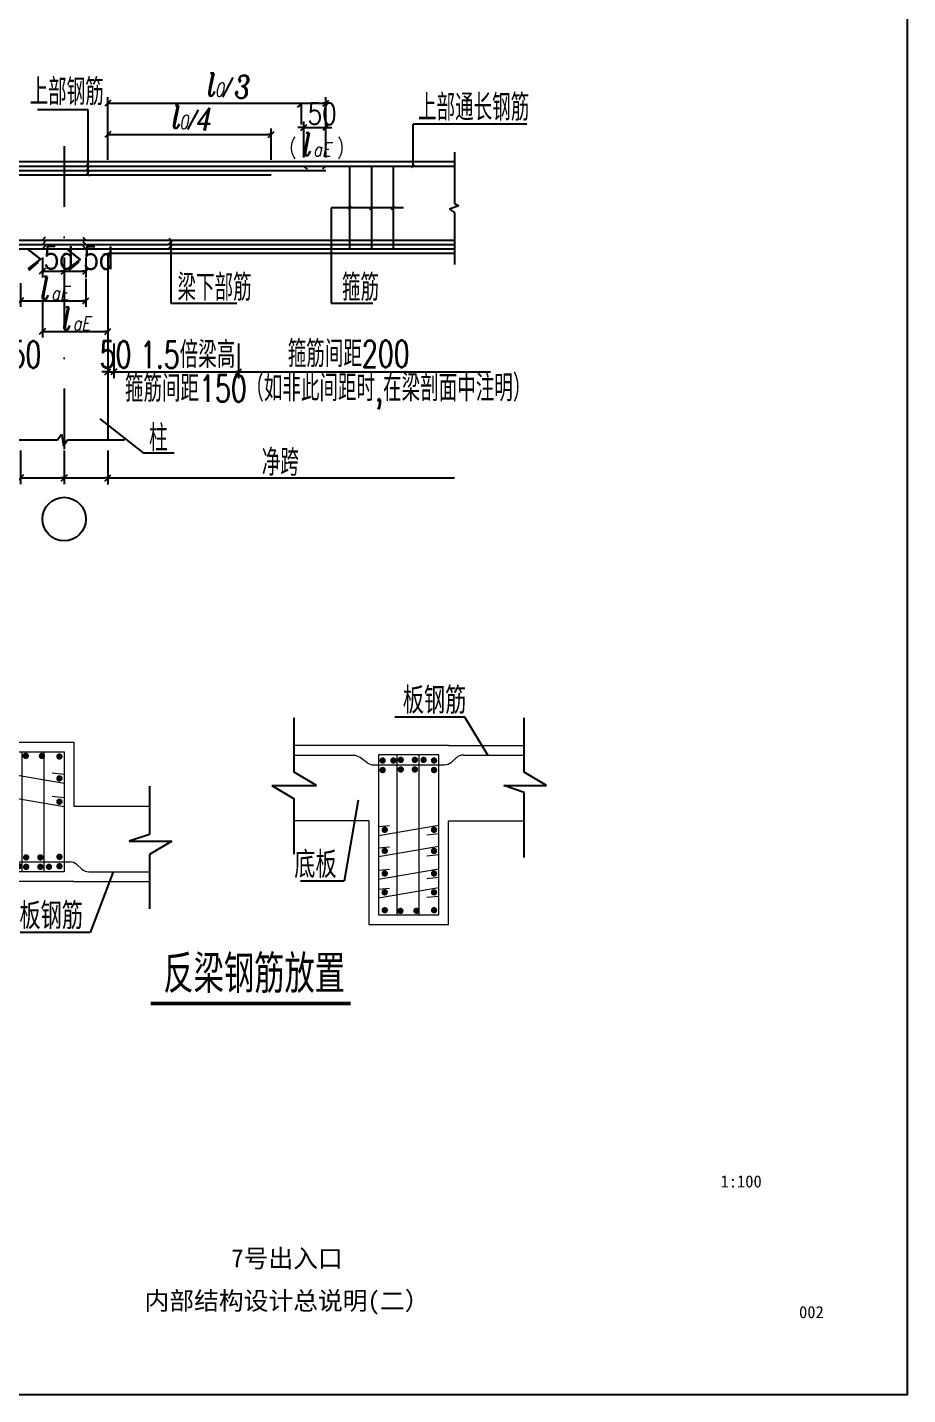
# Model space of a CAD drawing. Header units: millimetres. Extents: x -897614 to 191467, y -439928 to 101803.
# Drawn here: x -62932 to -48394, y 59799 to 82370 of the extents above; entities that cross this region are included whole.
import ezdxf
from ezdxf.enums import TextEntityAlignment as Align

# ---------------------------------------------------------------- set-up
doc = ezdxf.new("R2010")
doc.units = ezdxf.units.MM
doc.header["$LTSCALE"] = 1000
doc.linetypes.add('DASHDOTX2', pattern=[2, 1, -0.5, 0, -0.5])
for name, color, linetype in [('05CON', 3, 'Continuous'), ('3', 3, 'Continuous'), ('DET1', 3, 'DASHDOTX2'), ('DIM', 3, 'Continuous'), ('DOORS', 7, 'Continuous'), ('GJ', 1, 'Continuous'), ('HH', 3, 'Continuous'), ('图框', 3, 'Continuous')]:
    doc.layers.add(name, color=color, linetype=linetype)
doc.layers.add('_0', color=7, linetype='Continuous', lineweight=0)
doc.layers.add('DY', color=1, linetype='Continuous', plot=False)
doc.styles.add('HZTXT', font='simplex.shx', dxfattribs={"width": 0.8, "bigfont": 'hztxt.shx'})
doc.styles.add('rom', font='italic.shx', dxfattribs={"width": 0.8, "bigfont": 'hztxt.shx'})
doc.styles.add('TK-HZ-HT', font='', dxfattribs={"width": 0.8})
doc.styles.add('TK-HZ-ST', font='', dxfattribs={"width": 0.8})
doc.styles.get('TK-HZ-HT').set_extended_font_data('SimSun')
doc.styles.get('TK-HZ-ST').set_extended_font_data('SimSun')
doc.dimstyles.new('D50', dxfattribs={"dimscale": 0, "dimtxt": 250, "dimasz": 50, "dimexe": 100, "dimexo": 5, "dimgap": 50, "dimtad": 1, "dimdec": 4, "dimlfac": 0.1, "dimrnd": 1, "dimdsep": 46, "dimtxsty": 'HZTXT', "dimblk1": 'ZZ', "dimblk2": 'ZZ', "dimsah": 1, "dimcen": 1, "dimclrd": 3, "dimclrt": 256, "dimadec": 0, "dimazin": 0, "dimtfac": 0.00072, "dimtdec": 4, "dimtix": 1, "dimtmove": 2, "dimatfit": 3, "dimldrblk": 'ZZ', "dimfxl": 0, "dimtolj": 1, "dimarcsym": 0})

# ---------------------------------------------------------------- blocks, each defined once
blk = doc.blocks.new('Z')
at = {"layer": 'DIM', "color": 81, "linetype": 'Continuous'}
blk.add_line((-1, -1), (1, 1), dxfattribs=at)
blk = doc.blocks.new('ZZ')
blk.add_line((0, 0), (-1, 0))
at = {"layer": 'DIM'}
blk.add_blockref('Z', (0, 0), dxfattribs=at)
blk = doc.blocks.new('*D1751')
at = {"color": 0, "linetype": 'ByBlock', "lineweight": -2, "transparency": 16777216}
for p, q in [((-62324, 75383), (-62324, 74831)), ((-61604, 75383), (-61604, 74831))]:
    blk.add_line(p, q, dxfattribs=at)
at = {"color": 3, "linetype": 'ByBlock', "lineweight": -2, "transparency": 16777216}
blk.add_line((-62274, 74931), (-61654, 74931), dxfattribs=at)
at = {"layer": 'Defpoints', "color": 0, "linetype": 'ByBlock', "transparency": 16777216}
for p in [(-62324, 75388), (-61604, 75388), (-61604, 74931)]:
    blk.add_point(p, dxfattribs=at)
at = {"color": 3, "linetype": 'ByBlock', "lineweight": -2, "transparency": 16777216, "xscale": 50, "yscale": 50, "zscale": 50, "rotation": 180}
blk.add_blockref('ZZ', (-62324, 74931), dxfattribs=at)
at = {"color": 3, "linetype": 'ByBlock', "lineweight": -2, "transparency": 16777216, "xscale": 50, "yscale": 50, "zscale": 50}
blk.add_blockref('ZZ', (-61604, 74931), dxfattribs=at)
blk = doc.blocks.new('*D1752')
at = {"color": 0, "linetype": 'ByBlock', "lineweight": -2, "transparency": 16777216}
for p, q in [((-63044, 75383), (-63044, 74831)), ((-62324, 75383), (-62324, 74831))]:
    blk.add_line(p, q, dxfattribs=at)
at = {"color": 3, "linetype": 'ByBlock', "lineweight": -2, "transparency": 16777216}
blk.add_line((-62994, 74931), (-62374, 74931), dxfattribs=at)
at = {"layer": 'Defpoints', "color": 0, "linetype": 'ByBlock', "transparency": 16777216}
for p in [(-63044, 75388), (-62324, 75388), (-62324, 74931)]:
    blk.add_point(p, dxfattribs=at)
at = {"color": 3, "linetype": 'ByBlock', "lineweight": -2, "transparency": 16777216, "xscale": 50, "yscale": 50, "zscale": 50, "rotation": 180}
blk.add_blockref('ZZ', (-63044, 74931), dxfattribs=at)
at = {"color": 3, "linetype": 'ByBlock', "lineweight": -2, "transparency": 16777216, "xscale": 50, "yscale": 50, "zscale": 50}
blk.add_blockref('ZZ', (-62324, 74931), dxfattribs=at)
blk = doc.blocks.new('*D1762')
at = {"layer": 'Defpoints', "color": 0, "transparency": 16777216}
for p in [(-58904, 80601), (-61604, 80178), (-58904, 80178)]:
    blk.add_point(p, dxfattribs=at)
at = {"layer": 'DIM', "color": 0, "lineweight": -2, "transparency": 16777216}
for p, q in [((-61604, 80183), (-61604, 80701)), ((-58904, 80183), (-58904, 80701))]:
    blk.add_line(p, q, dxfattribs=at)
at = {"layer": 'DIM', "color": 3, "lineweight": -2, "transparency": 16777216}
blk.add_line((-61554, 80601), (-58954, 80601), dxfattribs=at)
at = {"layer": 'DIM', "color": 3, "lineweight": -2, "transparency": 16777216, "xscale": 50, "yscale": 50, "zscale": 50, "rotation": 180}
blk.add_blockref('ZZ', (-61604, 80601), dxfattribs=at)
at = {"layer": 'DIM', "color": 3, "lineweight": -2, "transparency": 16777216, "xscale": 50, "yscale": 50, "zscale": 50}
blk.add_blockref('ZZ', (-58904, 80601), dxfattribs=at)
blk = doc.blocks.new('*D1764')
at = {"layer": 'Defpoints', "color": 0, "transparency": 16777216}
for p in [(-58004, 80717), (-58364, 80214), (-58004, 80214)]:
    blk.add_point(p, dxfattribs=at)
at = {"layer": 'DIM', "color": 0, "lineweight": -2, "transparency": 16777216}
for p, q in [((-58364, 80219), (-58364, 80817)), ((-58004, 80219), (-58004, 80817))]:
    blk.add_line(p, q, dxfattribs=at)
at = {"layer": 'DIM', "color": 3, "lineweight": -2, "transparency": 16777216}
for p, q in [((-58414, 80717), (-58464, 80717)), ((-58364, 80717), (-58004, 80717)), ((-57954, 80717), (-57904, 80717))]:
    blk.add_line(p, q, dxfattribs=at)
at = {"layer": 'DIM', "color": 3, "lineweight": -2, "transparency": 16777216, "xscale": 50, "yscale": 50, "zscale": 50}
blk.add_blockref('ZZ', (-58364, 80717), dxfattribs=at)
at = {"layer": 'DIM', "color": 3, "lineweight": -2, "transparency": 16777216, "xscale": 50, "yscale": 50, "zscale": 50, "rotation": 180}
blk.add_blockref('ZZ', (-58004, 80717), dxfattribs=at)
at = {"layer": 'DIM', "transparency": 16777216, "insert": (-58184, 80942), "char_height": 350, "attachment_point": 5, "style": 'HZTXT'}
blk.add_mtext('\\A1;150', dxfattribs=at)
blk = doc.blocks.new('*D1766')
at = {"layer": 'Defpoints', "color": 0, "transparency": 16777216}
for p in [(-62324, 78578), (-61964, 78578), (-61964, 78343)]:
    blk.add_point(p, dxfattribs=at)
at = {"layer": 'DIM', "color": 0, "lineweight": -2, "transparency": 16777216}
for p, q in [((-62324, 78573), (-62324, 78243)), ((-61964, 78573), (-61964, 78243))]:
    blk.add_line(p, q, dxfattribs=at)
at = {"layer": 'DIM', "color": 3, "lineweight": -2, "transparency": 16777216}
blk.add_line((-62274, 78343), (-62014, 78343), dxfattribs=at)
at = {"layer": 'DIM', "color": 3, "lineweight": -2, "transparency": 16777216, "xscale": 50, "yscale": 50, "zscale": 50, "rotation": 180}
blk.add_blockref('ZZ', (-62324, 78343), dxfattribs=at)
at = {"layer": 'DIM', "color": 3, "lineweight": -2, "transparency": 16777216, "xscale": 50, "yscale": 50, "zscale": 50}
blk.add_blockref('ZZ', (-61964, 78343), dxfattribs=at)
blk = doc.blocks.new('*D1767')
at = {"layer": 'Defpoints', "color": 0, "transparency": 16777216}
for p in [(-63044, 78151), (-61964, 78223), (-61964, 77854)]:
    blk.add_point(p, dxfattribs=at)
at = {"layer": 'DIM', "color": 0, "lineweight": -2, "transparency": 16777216}
for p, q in [((-63044, 78146), (-63044, 77754)), ((-61964, 78218), (-61964, 77754))]:
    blk.add_line(p, q, dxfattribs=at)
at = {"layer": 'DIM', "color": 3, "lineweight": -2, "transparency": 16777216}
blk.add_line((-62994, 77854), (-62014, 77854), dxfattribs=at)
at = {"layer": 'DIM', "color": 3, "lineweight": -2, "transparency": 16777216, "xscale": 50, "yscale": 50, "zscale": 50, "rotation": 180}
blk.add_blockref('ZZ', (-63044, 77854), dxfattribs=at)
at = {"layer": 'DIM', "color": 3, "lineweight": -2, "transparency": 16777216, "xscale": 50, "yscale": 50, "zscale": 50}
blk.add_blockref('ZZ', (-61964, 77854), dxfattribs=at)
blk = doc.blocks.new('*D1768')
at = {"layer": 'Defpoints', "color": 0, "transparency": 16777216}
for p in [(-62684, 77836), (-61604, 77764), (-61604, 77348)]:
    blk.add_point(p, dxfattribs=at)
at = {"layer": 'DIM', "color": 0, "lineweight": -2, "transparency": 16777216}
for p, q in [((-62684, 77831), (-62684, 77248)), ((-61604, 77759), (-61604, 77248))]:
    blk.add_line(p, q, dxfattribs=at)
at = {"layer": 'DIM', "color": 3, "lineweight": -2, "transparency": 16777216}
blk.add_line((-62634, 77348), (-61654, 77348), dxfattribs=at)
at = {"layer": 'DIM', "color": 3, "lineweight": -2, "transparency": 16777216, "xscale": 50, "yscale": 50, "zscale": 50, "rotation": 180}
blk.add_blockref('ZZ', (-62684, 77348), dxfattribs=at)
at = {"layer": 'DIM', "color": 3, "lineweight": -2, "transparency": 16777216, "xscale": 50, "yscale": 50, "zscale": 50}
blk.add_blockref('ZZ', (-61604, 77348), dxfattribs=at)
blk = doc.blocks.new('*D1771')
at = {"layer": 'Defpoints', "color": 0, "transparency": 16777216}
for p in [(-62684, 78578), (-62324, 78578), (-62324, 78343)]:
    blk.add_point(p, dxfattribs=at)
at = {"layer": 'DIM', "color": 0, "lineweight": -2, "transparency": 16777216}
for p, q in [((-62684, 78573), (-62684, 78243)), ((-62324, 78573), (-62324, 78243))]:
    blk.add_line(p, q, dxfattribs=at)
at = {"layer": 'DIM', "color": 3, "lineweight": -2, "transparency": 16777216}
blk.add_line((-62634, 78343), (-62374, 78343), dxfattribs=at)
at = {"layer": 'DIM', "color": 3, "lineweight": -2, "transparency": 16777216, "xscale": 50, "yscale": 50, "zscale": 50, "rotation": 180}
blk.add_blockref('ZZ', (-62684, 78343), dxfattribs=at)
at = {"layer": 'DIM', "color": 3, "lineweight": -2, "transparency": 16777216, "xscale": 50, "yscale": 50, "zscale": 50}
blk.add_blockref('ZZ', (-62324, 78343), dxfattribs=at)
blk = doc.blocks.new('*D1772')
at = {"color": 0, "linetype": 'ByBlock', "lineweight": -2, "transparency": 16777216}
for p, q in [((-61604, 77150), (-61604, 76581)), ((-61504, 77150), (-61504, 76581))]:
    blk.add_line(p, q, dxfattribs=at)
at = {"color": 3, "linetype": 'ByBlock', "lineweight": -2, "transparency": 16777216}
for p, q in [((-61654, 76681), (-61704, 76681)), ((-61604, 76681), (-61504, 76681)), ((-61454, 76681), (-61404, 76681))]:
    blk.add_line(p, q, dxfattribs=at)
at = {"layer": 'Defpoints', "color": 0, "linetype": 'ByBlock', "transparency": 16777216}
for p in [(-61604, 77155), (-61504, 77155), (-61504, 76681)]:
    blk.add_point(p, dxfattribs=at)
at = {"color": 3, "linetype": 'ByBlock', "lineweight": -2, "transparency": 16777216, "xscale": 50, "yscale": 50, "zscale": 50}
blk.add_blockref('ZZ', (-61604, 76681), dxfattribs=at)
at = {"color": 3, "linetype": 'ByBlock', "lineweight": -2, "transparency": 16777216, "xscale": 50, "yscale": 50, "zscale": 50, "rotation": 180}
blk.add_blockref('ZZ', (-61504, 76681), dxfattribs=at)
blk = doc.blocks.new('*D1773')
at = {"color": 0, "linetype": 'ByBlock', "lineweight": -2, "transparency": 16777216}
for p, q in [((-61504, 77150), (-61504, 76581)), ((-59444, 77150), (-59444, 76581))]:
    blk.add_line(p, q, dxfattribs=at)
at = {"color": 3, "linetype": 'ByBlock', "lineweight": -2, "transparency": 16777216}
blk.add_line((-61454, 76681), (-59494, 76681), dxfattribs=at)
at = {"layer": 'Defpoints', "color": 0, "linetype": 'ByBlock', "transparency": 16777216}
for p in [(-61504, 77155), (-59444, 77155), (-59444, 76681)]:
    blk.add_point(p, dxfattribs=at)
at = {"color": 3, "linetype": 'ByBlock', "lineweight": -2, "transparency": 16777216, "xscale": 50, "yscale": 50, "zscale": 50, "rotation": 180}
blk.add_blockref('ZZ', (-61504, 76681), dxfattribs=at)
at = {"color": 3, "linetype": 'ByBlock', "lineweight": -2, "transparency": 16777216, "xscale": 50, "yscale": 50, "zscale": 50}
blk.add_blockref('ZZ', (-59444, 76681), dxfattribs=at)
blk = doc.blocks.new('*D1775')
at = {"layer": 'Defpoints', "color": 0, "transparency": 16777216}
for p in [(-58004, 81116), (-61604, 80679), (-58004, 80679)]:
    blk.add_point(p, dxfattribs=at)
at = {"layer": 'DIM', "color": 0, "lineweight": -2, "transparency": 16777216}
for p, q in [((-61604, 80684), (-61604, 81216)), ((-58004, 80684), (-58004, 81216))]:
    blk.add_line(p, q, dxfattribs=at)
at = {"layer": 'DIM', "color": 3, "lineweight": -2, "transparency": 16777216}
blk.add_line((-61554, 81116), (-58054, 81116), dxfattribs=at)
at = {"layer": 'DIM', "color": 3, "lineweight": -2, "transparency": 16777216, "xscale": 50, "yscale": 50, "zscale": 50, "rotation": 180}
blk.add_blockref('ZZ', (-61604, 81116), dxfattribs=at)
at = {"layer": 'DIM', "color": 3, "lineweight": -2, "transparency": 16777216, "xscale": 50, "yscale": 50, "zscale": 50}
blk.add_blockref('ZZ', (-58004, 81116), dxfattribs=at)
blk = doc.blocks.new('反梁钢筋放置')
at = {"color": 2}
for p, q in [((-1081, 1063), (-31, 1063)), ((-1081, 220), (-1081, 1063)), ((-31, 1063), (-31, 220)), ((4918, 1020), (2887, 1020)), ((4918, 1020), (5919, 1020)), ((-31, 220), (970, 220)), ((3868, 26), (2880, 26)), ((3868, 26), (3868, -1345)), ((4918, -1345), (4918, 26)), ((4918, 26), (5919, 26)), ((-31, -775), (-2062, -775)), ((-31, -775), (970, -775)), ((3868, -1345), (4918, -1345))]:
    blk.add_line(p, q, dxfattribs=at)
at = {"color": 1}
for p, q in [((-955, -649), (-955, 937)), ((-955, 937), (-157, 937)), ((-712, -649), (-712, 937)), ((-422, -652), (-422, 934)), ((-157, 937), (-157, -649)), ((3669, 887), (2880, 887)), ((3845, 791), (3752, 860)), ((3928, 764), (4865, 764)), ((3994, 894), (3994, -1219)), ((4792, 894), (3994, 894)), ((4236, 894), (4236, -1219)), ((4526, 897), (4526, -1216)), ((4792, -1219), (4792, 894)), ((4959, 799), (5023, 857)), ((5117, 893), (5919, 893)), ((-955, 659), (-157, 522)), ((-955, 543), (-807, 528)), ((-157, 638), (-314, 654)), ((-955, 350), (-157, 214)), ((-955, 235), (-807, 220)), ((-157, 329), (-314, 346)), ((3994, -168), (4792, -31)), ((3994, -52), (4141, -37)), ((4792, -147), (4635, -163)), ((3994, -447), (4792, -310)), ((3994, -331), (4141, -317)), ((-1021, -518), (-83, -518)), ((4792, -426), (4635, -442)), ((-1280, -642), (-2069, -642)), ((-1104, -546), (-1197, -614)), ((-157, -649), (-955, -649)), ((10, -554), (75, -612)), ((168, -648), (970, -648)), ((3994, -744), (4792, -608)), ((3994, -629), (4141, -614)), ((3994, -994), (4792, -857)), ((3994, -878), (4141, -864)), ((4792, -723), (4635, -740)), ((4792, -973), (4635, -989)), ((3994, -1219), (4792, -1219))]:
    blk.add_line(p, q, dxfattribs=at)
at = {"color": 1, "const_width": 42}
for points in [[(-892, 874, 1), (-850, 874, 1)], [(-686, 883, 1), (-644, 883, 1)], [(-472, 881, 1), (-430, 881, 1)], [(-241, 874, 1), (-199, 874, 1)], [(4029, 821, -1), (4071, 821, -1)], [(4029, 695, -1), (4071, 695, -1)], [(4171, 821, -1), (4213, 821, -1)], [(4268, 829, -1), (4310, 829, -1)], [(4268, 703, -1), (4310, 703, -1)], [(4455, 829, -1), (4497, 829, -1)], [(4455, 703, -1), (4497, 703, -1)], [(4570, 829, -1), (4612, 829, -1)], [(4708, 821, -1), (4750, 821, -1)], [(4708, 695, -1), (4750, 695, -1)], [(-892, 585, 1), (-850, 585, 1)], [(-241, 585, 1), (-199, 585, 1)], [(-892, 277, 1), (-850, 277, 1)], [(-241, 277, 1), (-199, 277, 1)], [(4057, -94, -1), (4099, -94, -1)], [(4708, -94, -1), (4750, -94, -1)], [(4057, -373, -1), (4099, -373, -1)], [(4708, -373, -1), (4750, -373, -1)], [(-919, -450, 1), (-877, -450, 1)], [(-919, -575, 1), (-877, -575, 1)], [(-777, -575, 1), (-735, -575, 1)], [(-681, -458, 1), (-639, -458, 1)], [(-681, -583, 1), (-639, -583, 1)], [(-493, -458, 1), (-451, -458, 1)], [(-493, -583, 1), (-451, -583, 1)], [(-379, -583, 1), (-337, -583, 1)], [(-241, -450, 1), (-199, -450, 1)], [(-241, -575, 1), (-199, -575, 1)], [(4057, -671, -1), (4099, -671, -1)], [(4708, -671, -1), (4750, -671, -1)], [(4057, -920, -1), (4099, -920, -1)], [(4708, -920, -1), (4750, -920, -1)], [(4057, -1156, -1), (4099, -1156, -1)], [(4263, -1165, -1), (4305, -1165, -1)], [(4476, -1163, -1), (4518, -1163, -1)], [(4708, -1156, -1), (4750, -1156, -1)]]:
    blk.add_lwpolyline(points, format="xyb", close=True, dxfattribs=at)
at = {"color": 1}
for centre, start, end in [((3669, 747), 53.5307, 90), ((3928, 904), 233.5307, 270), ((4865, 904), 270, 311.8398), ((5117, 753), 90, 131.8398), ((-1021, -658), 90, 126.4693), ((-83, -658), 48.1602, 90), ((-1280, -502), 270, 306.4693), ((168, -508), 228.1602, 270)]:
    blk.add_arc(centre, 140, start, end, dxfattribs=at)
at = {"layer": 'DIM'}
for p, q in [((5137, 1392), (4209, 1392)), ((5440, 893), (5137, 1392)), ((-2729, 657), (-1557, 657)), ((-1557, 657), (-1557, -84)), ((3727, 296), (3541, -773)), ((492, -648), (188, -1450)), ((3541, -773), (2964, -773)), ((188, -1450), (-739, -1450))]:
    blk.add_line(p, q, dxfattribs=at)
at = {"layer": 'DOORS', "color": 3}
for p, q in [((2880, 667), (2880, 1384)), ((5919, 667), (5919, 1384)), ((3175, 491), (2880, 667)), ((6213, 491), (5919, 667)), ((-2069, 452), (-2069, -155)), ((970, 481), (970, -155)), ((2586, 491), (3175, 491)), ((2586, 491), (2880, 314)), ((5652, 491), (6213, 491)), ((5919, 400), (5652, 491)), ((5919, -461), (5919, 400)), ((2880, -414), (2880, 314)), ((-2069, -155), (-2335, -245)), ((970, -155), (703, -245)), ((-2335, -245), (-1774, -245)), ((-1774, -245), (-2069, -422)), ((703, -245), (1265, -245)), ((1265, -245), (970, -422)), ((-2069, -422), (-2069, -1139)), ((970, -422), (970, -1139))]:
    blk.add_line(p, q, dxfattribs=at)
at = {"layer": 'DOORS', "color": 2}
blk.add_line((-1081, 220), (-2069, 220), dxfattribs=at)
at = {"layer": 'HH', "const_width": 50}
blk.add_lwpolyline([(985, -2387), (3628, -2387)], dxfattribs=at)
at = {"layer": 'DIM', "style": 'HZTXT', "width": 0.8}
for s, height, p in [('板钢筋', 350, (4316, 1439)), ('顶板或中板 ', 350, (-2947, 729)), ('底板', 350, (2882, -730)), ('板钢筋', 350, (-749, -1406)), ('反梁钢筋放置', 500, (1153, -2249))]:
    blk.add_text(s, height=height, dxfattribs=at).set_placement(p)

msp = doc.modelspace()

# ---------------------------------------------------------------- linework, layer by layer
at = {"color": 4, "linetype": 'ByBlock'}
for p, q in [((-59443.94729, 77082.5409), (-59443.94729, 76573.13929)), ((-61603.94729, 75315.94871), (-61603.94729, 74824.52412))]:
    msp.add_line(p, q, dxfattribs=at)
at = {"color": 3, "linetype": 'ByBlock'}
for p, q in [((-59443.22729, 76681.13929), (-55280.54207, 76681.13929)), ((-61603.22729, 74932.52412), (-55876.91538, 74932.52412))]:
    msp.add_line(p, q, dxfattribs=at)
at = {"layer": '05CON'}
for p, q in [((-61732.80567, 75906.71475), (-61020.04763, 75346.32933)), ((-61020.04763, 75346.32933), (-60505.54589, 75346.32933))]:
    msp.add_line(p, q, dxfattribs=at)
at = {"layer": '3'}
for p, q in [((-75283.94729, 80152.86563), (-55876.19538, 80152.86563)), ((-55876.19538, 80311.65851), (-55876.19538, 79461.15632)), ((-55876.19538, 79461.15632), (-55810.05011, 79421.05822)), ((-55810.05011, 79421.05822), (-55959.52069, 79368.3499)), ((-55959.52069, 79368.3499), (-55876.19538, 79315.16036)), ((-55876.19538, 79315.16036), (-55876.19538, 78456.4484)), ((-61603.94729, 78640.86563), (-55876.44821, 78640.86563)), ((-62432.53417, 75561.37668), (-62368.39018, 75655.98327)), ((-62368.39018, 75655.98327), (-62335.08435, 75456.32035)), ((-63243.78372, 75561.37668), (-62432.53417, 75561.37668)), ((-62335.08435, 75456.32035), (-62267.48941, 75561.37668)), ((-62267.48941, 75561.37668), (-61328.49408, 75561.37668))]:
    msp.add_line(p, q, dxfattribs=at)
at = {"layer": 'Defpoints', "color": 0, "linetype": 'ByBlock'}
for p in [(-59443.94729, 77154.5409), (-61603.94729, 75561.37668), (-61603.94729, 75528.72875)]:
    msp.add_point(p, dxfattribs=at)
at = {"layer": 'DET1', "color": 221}
msp.add_line((-62323.94729, 80408.14806), (-62323.94729, 74611.88168), dxfattribs=at)
at = {"layer": 'DIM', "color": 7}
for p, q in [((-59537.00356, 81542.66696), (-59711.47676, 81218.92651)), ((-60112.92982, 81008.9264), (-60287.40302, 80685.18596))]:
    msp.add_line(p, q, dxfattribs=at)
at = {"layer": 'DIM'}
for p, q in [((-61926.27779, 81010.46036), (-62764.62891, 81010.46036)), ((-61926.27779, 79936.86563), (-61926.27779, 81010.46036)), ((-56562.84411, 80080.86563), (-56562.84411, 80771.11188)), ((-54682.60686, 80771.11188), (-56562.84411, 80771.11188)), ((-61900.82195, 80055.40978), (-61951.73364, 80106.32147)), ((-61900.82195, 79983.40978), (-61951.73364, 80034.32147)), ((-61900.82195, 79911.40978), (-61951.73364, 79962.32147)), ((-56588.29996, 80055.40978), (-56537.38827, 80106.32147)), ((-57912.40217, 79390.48616), (-57912.40217, 77815.63866)), ((-56721.85525, 79390.48616), (-57912.40217, 79390.48616)), ((-57636.02931, 79371.40978), (-57585.11762, 79422.32147)), ((-57276.02931, 79365.03032), (-57225.11762, 79415.94201)), ((-56916.02931, 79365.03032), (-56865.11762, 79415.94201)), ((-60536.33308, 78831.40978), (-60587.24477, 78882.32147)), ((-60536.33308, 78759.40978), (-60587.24477, 78810.32147)), ((-60561.78892, 78856.86563), (-60561.78892, 77815.63866)), ((-61603.94729, 78640.86563), (-61603.94729, 75561.37668)), ((-60536.33308, 78687.40978), (-60587.24477, 78738.32147)), ((-60561.78892, 77815.63866), (-59472.64747, 77815.63866)), ((-57912.40217, 77815.63866), (-57224.45074, 77815.63866))]:
    msp.add_line(p, q, dxfattribs=at)
msp.add_circle((-62323.94729, 74251.88168), 360, dxfattribs=at)
at = {"layer": 'DY'}
msp.add_lwpolyline([(-107793.83845, 59798.86498), (-48393.83845, 59798.86498), (-48393.83845, 101803.15069), (-107793.83845, 101803.15069)], close=True, dxfattribs=at)
at = {"layer": 'GJ'}
for p, q in [((-75175.94729, 80080.86563), (-55876.19538, 80080.86563)), ((-66643.94729, 80008.86563), (-58003.94729, 80008.86563)), ((-65743.94729, 79936.86563), (-58903.94729, 79936.86563)), ((-58363.94729, 80080.86563), (-58311.3167, 80028.23504)), ((-58003.94729, 80080.86563), (-58056.57788, 80028.23504)), ((-57610.57347, 80080.86563), (-57610.57347, 78712.86563)), ((-57250.57347, 80080.86563), (-57250.57347, 78712.86563)), ((-56890.57347, 80080.86563), (-56890.57347, 78712.86563)), ((-74887.94729, 78784.86563), (-55882.35905, 78784.86563)), ((-74815.94729, 78856.86563), (-55882.35905, 78856.86563)), ((-62634.87759, 78905.93533), (-62683.94729, 78856.86563)), ((-62634.87759, 78833.93533), (-62683.94729, 78784.86563)), ((-62013.017, 78905.93533), (-61963.94729, 78856.86563)), ((-62013.017, 78833.93533), (-61963.94729, 78784.86563)), ((-74959.94729, 78712.86563), (-55882.35905, 78712.86563)), ((-62634.87759, 78761.93533), (-62683.94729, 78712.86563)), ((-62013.017, 78761.93533), (-61963.94729, 78712.86563))]:
    msp.add_line(p, q, dxfattribs=at)
at = {"layer": 'HH', "color": 7}
for p, q in [((-62909.33576, 78356.70032), (-62746.8332, 78493.05616)), ((-62240.64554, 78360.25624), (-62078.14297, 78496.61209))]:
    msp.add_line(p, q, dxfattribs=at)

# ---------------------------------------------------------------- block references
at = {"layer": '_0', "xscale": 1.25, "yscale": 1.25, "zscale": 1.25}
msp.add_blockref('反梁钢筋放置', (-62126.75707, 69240.63439), dxfattribs=at)

# ---------------------------------------------------------------- texts
at = {"layer": 'DIM', "color": 7}
for s, height, style, width, p in [('上部钢筋', 437.5, 'HZTXT', 0.7, (-62895.01846, 81084.2175)), ('l', 375, 'rom', 0.8, (-59969.54455, 81239.85501)), ('3', 375, 'rom', 0.8, (-59513.45981, 81202.40398)), ('0', 225, 'rom', 0.8, (-59839.10819, 81230.91695)), ('上部通长钢筋', 437.5, 'HZTXT', 0.7, (-56480.30715, 80828.79769)), ('l', 375, 'rom', 0.8, (-60551.19021, 80706.11445)), ('4', 375, 'rom', 0.8, (-60141.28423, 80668.66342)), ('0', 225, 'rom', 0.8, (-60426.47325, 80697.17639)), ('l', 375, 'rom', 0.8, (-58390.94958, 80252.23497)), ('(', 237.6, 'HZTXT', 0.8, (-58606.06785, 80281.11239)), ('aE', 225, 'rom', 0.8, (-58214.50578, 80243.29691)), (')', 237.6, 'HZTXT', 0.8, (-57817.21407, 80281.11239)), ('梁下部筋', 437.5, 'HZTXT', 0.7, (-60452.68187, 77855.88825)), ('箍筋', 437.5, 'HZTXT', 0.7, (-57736.2228, 77855.88825)), ('l', 375, 'rom', 0.8, (-62717.6351, 77879.56963)), ('aE', 225, 'rom', 0.8, (-62541.19131, 77870.63157)), ('l', 375, 'rom', 0.8, (-62360.99151, 77378.16651)), ('aE', 225, 'rom', 0.8, (-62184.54771, 77369.22845)), ('1.5倍梁高', 437.5, 'HZTXT', 0.7, (-61072.29239, 76745.27637)), ('箍筋间距200', 437.5, 'HZTXT', 0.7, (-58630.98103, 76760.9255)), ('50', 437.5, 'HZTXT', 0.7, (-63225.4721, 76750.42076)), ('50', 437.5, 'HZTXT', 0.7, (-61737.23992, 76750.42076)), ('箍筋间距150', 437.5, 'HZTXT', 0.7, (-61320.66261, 76188.41079)), ('（如非此间距时,在梁剖面中注明）', 437.5, 'HZTXT', 0.7, (-59332.46777, 76197.17924)), ('柱', 437.5, 'HZTXT', 0.7, (-60922.08089, 75371.01826)), ('净跨', 437.5, 'HZTXT', 0.7, (-59060.20892, 74967.83307))]:
    msp.add_text(s, height=height, dxfattribs=dict(at, style=style, width=width)).set_placement(p)
at = {"layer": 'HH', "color": 7, "style": 'HZTXT', "width": 0.8}
for p in [(-62971.2019, 78382.34795), (-62316.96426, 78376.59014)]:
    msp.add_text('>5d', height=375, dxfattribs=at).set_placement(p)
at = {"layer": '图框', "color": 7}
for s, height, style, p in [('1:100', 200, 'TK-HZ-ST', (-51143.83845, 63318.86498)), ('7号出入口', 300, 'TK-HZ-HT', (-58643.83845, 62048.86498)), ('内部结构设计总说明(二）', 300, 'TK-HZ-HT', (-58643.83845, 61348.86498))]:
    msp.add_text(s, height=height, dxfattribs=dict(at, style=style)).set_placement(p, align=Align.MIDDLE_CENTER)
at = {"layer": '图框', "color": 7, "style": 'TK-HZ-ST'}
msp.add_text('002 ', height=200, dxfattribs=at).set_placement((-50187.48319, 61061.97498))

# ---------------------------------------------------------------- dimensions: what is measured, and where the dimension line sits
at = {"color": 3, "linetype": 'ByBlock'}
for base, p1, p2, picture, middle in [((-61504.33905, 76680.90606), (-61603.94729, 77154.5409), (-61504.33905, 77154.5409), '*D1772', (-61554.14317, 76680.90606)), ((-59443.94729, 76681.13929), (-61504.33905, 77154.5409), (-59443.94729, 77154.5409), '*D1773', (-60474.14317, 76681.13929)), ((-62323.94729, 74931.38894), (-63043.94729, 75387.94871), (-62323.94729, 75387.94871), '*D1752', (-62683.94729, 74931.38894)), ((-61603.94729, 74931.38894), (-62323.94729, 75387.94871), (-61603.94729, 75387.94871), '*D1751', (-61963.94729, 74931.38894))]:
    dim = msp.add_linear_dim(base=base, p1=p1, p2=p2, text=' ', dimstyle='D50', override={"dimscale": 1}, dxfattribs=at)
    dim.commit()
    dim.dimension.update_dxf_attribs({"geometry": picture, "text_midpoint": middle})
at = {"layer": 'DIM'}
for base, p1, p2, text, override, picture, middle in [((-58003.94729, 81115.7202), (-61603.94729, 80678.54061), (-58003.94729, 80678.54061), ' ', {"dimscale": 1}, '*D1775', (-59803.94729, 81115.7202)), ((-58003.94729, 80717.27021), (-58363.94729, 80213.68229), (-58003.94729, 80213.68229), '150', {"dimscale": 1, "dimtxt": 350}, '*D1764', (-58183.94729, 80942.27021)), ((-58903.94729, 80601.05333), (-61603.94729, 80177.59577), (-58903.94729, 80177.59577), ' ', {"dimscale": 1}, '*D1762', (-60253.94729, 80601.05333)), ((-62323.94729, 78343.45949), (-62683.94729, 78578.30526), (-62323.94729, 78578.30526), ' ', {"dimscale": 1}, '*D1771', (-62503.94729, 78343.45949)), ((-61963.94729, 78343.45949), (-62323.94729, 78578.30526), (-61963.94729, 78578.30526), ' ', {"dimscale": 1}, '*D1766', (-62143.94729, 78343.45949)), ((-61963.94729, 77853.66037), (-63043.94729, 78151.06651), (-61963.94729, 78223.06651), ' ', {"dimscale": 1}, '*D1767', (-62503.94729, 77853.66037)), ((-61603.94729, 77347.84664), (-62683.94729, 77835.53285), (-61603.94729, 77763.53285), ' ', {"dimscale": 1}, '*D1768', (-62143.94729, 77347.84664))]:
    dim = msp.add_linear_dim(base=base, p1=p1, p2=p2, text=text, dimstyle='D50', override=override, dxfattribs=at)
    dim.commit()
    dim.dimension.update_dxf_attribs({"geometry": picture, "text_midpoint": middle})

doc.saveas('drawing.dxf')
